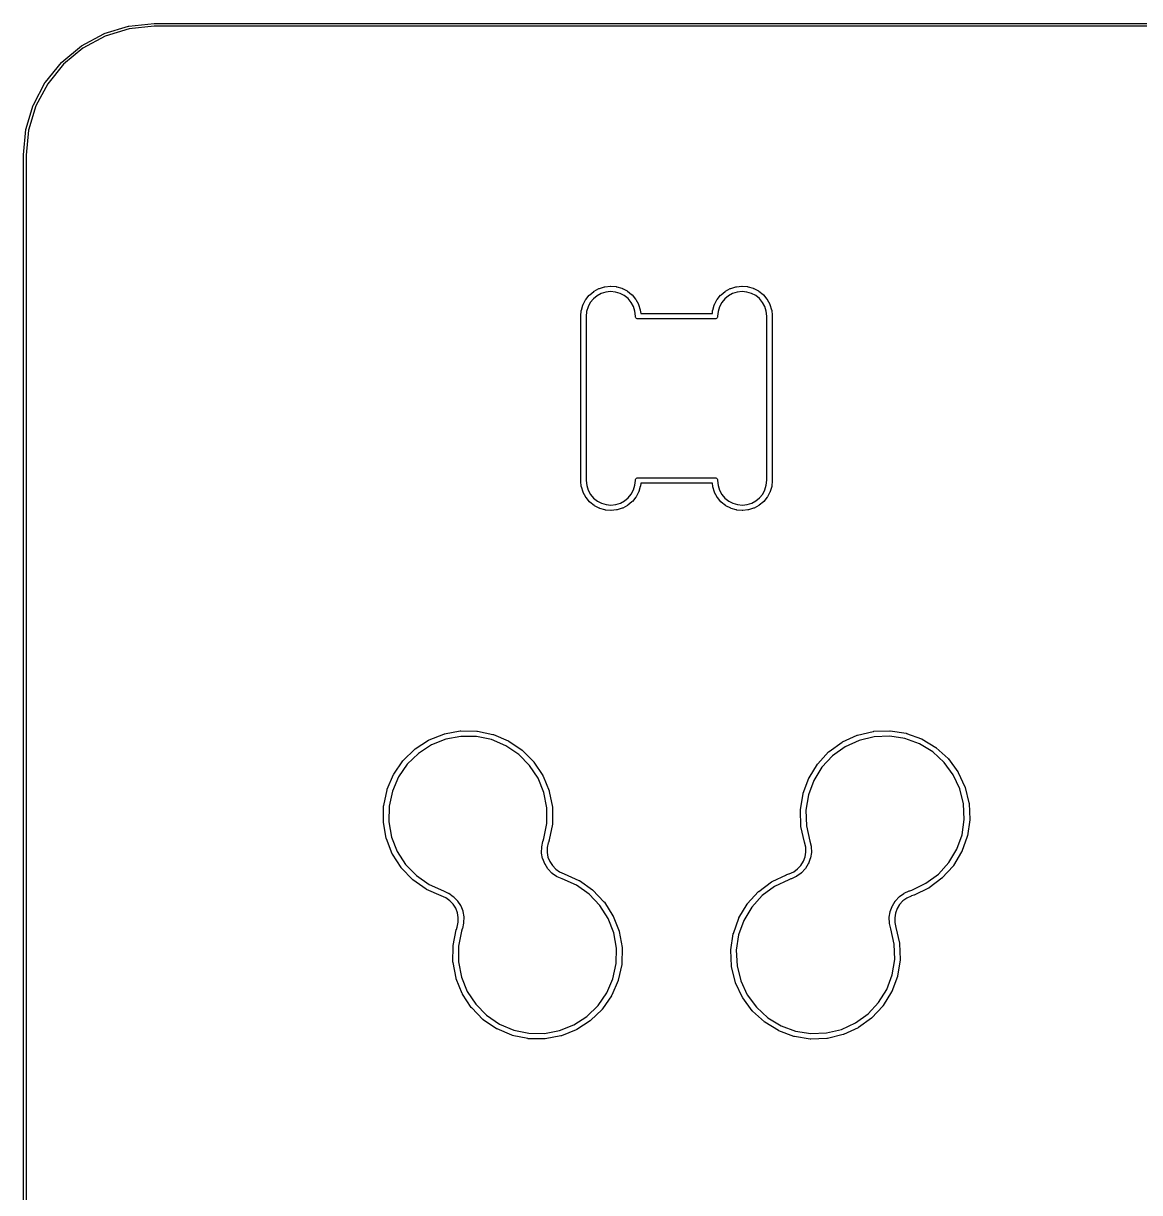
# Model space of a CAD drawing. Extents: x 95 to 260, y -129 to -48.
# Drawn here: x 95.22 to 115.62, y -68.96 to -47.6 of the extents above; entities that cross this region are included whole.
import ezdxf

# ---------------------------------------------------------------- set-up
doc = ezdxf.new("R2010")
doc.units = 0
doc.layers.add('BLACK', color=7, linetype='CONTINUOUS')

msp = doc.modelspace()

# ---------------------------------------------------------------- linework, layer by layer
at = {"layer": 'BLACK', "linetype": 'CONTINUOUS'}
for p, q in [((97.1498, -47.6488), (97.612, -47.6002)), ((97.612, -47.6002), (97.6124, -47.6002)), ((97.6124, -47.6002), (97.6135, -47.6002)), ((97.6135, -47.6002), (97.6145, -47.6001)), ((97.6145, -47.6001), (97.63, -47.6)), ((97.63, -47.6), (97.63, -47.6)), ((97.63, -47.6), (250.032, -47.6)), ((96.2878, -48.0101), (96.6966, -47.7891)), ((96.7182, -47.8342), (96.3137, -48.0529)), ((96.6966, -47.7891), (96.6969, -47.7889)), ((96.6969, -47.7889), (96.699, -47.7881)), ((96.699, -47.7881), (96.7011, -47.7872)), ((96.7011, -47.7872), (97.145, -47.6498)), ((97.1575, -47.6982), (96.7182, -47.8342)), ((97.145, -47.6498), (97.1454, -47.6497)), ((97.1454, -47.6497), (97.1476, -47.6492)), ((97.1476, -47.6492), (97.1498, -47.6488)), ((97.616, -47.6501), (97.1575, -47.6982)), ((97.6313, -47.65), (97.616, -47.6501)), ((250.03, -47.65), (97.6313, -47.65)), ((95.9256, -48.3091), (96.2837, -48.0128)), ((96.3137, -48.0529), (95.9594, -48.346)), ((96.2837, -48.0128), (96.284, -48.0126)), ((96.2837, -48.0128), (96.2837, -48.0128)), ((96.2837, -48.0128), (96.2837, -48.0128)), ((96.284, -48.0126), (96.2859, -48.0114)), ((96.2859, -48.0114), (96.2878, -48.0101)), ((95.6285, -48.6727), (95.9222, -48.3125)), ((95.9594, -48.346), (95.6688, -48.7024)), ((95.9222, -48.3125), (95.9224, -48.3123)), ((95.9222, -48.3125), (95.9222, -48.3125)), ((95.9222, -48.3125), (95.9222, -48.3125)), ((95.9224, -48.3123), (95.924, -48.3107)), ((95.924, -48.3107), (95.9256, -48.3091)), ((95.4076, -49.0871), (95.6258, -48.6767)), ((95.6688, -48.7024), (95.4529, -49.1084)), ((95.6258, -48.6767), (95.6259, -48.6764)), ((95.6258, -48.6767), (95.6258, -48.6767)), ((95.6258, -48.6767), (95.6258, -48.6767)), ((95.6259, -48.6764), (95.6272, -48.6746)), ((95.6272, -48.6746), (95.6285, -48.6727)), ((95.2714, -49.5365), (95.4057, -49.0916)), ((95.4529, -49.1084), (95.32, -49.5486)), ((95.4057, -49.0916), (95.4058, -49.0913)), ((95.4058, -49.0913), (95.4067, -49.0892)), ((95.4067, -49.0892), (95.4076, -49.0871)), ((95.2251, -50.0038), (95.2705, -49.5413)), ((95.2705, -49.5409), (95.271, -49.5387)), ((95.2705, -49.5413), (95.2705, -49.5409)), ((95.271, -49.5387), (95.2714, -49.5365)), ((95.32, -49.5486), (95.275, -50.0075)), ((95.225, -50.005), (95.2251, -50.0038)), ((95.225, -126.206), (95.225, -50.005)), ((95.2251, -50.0038), (95.2251, -50.0038)), ((95.275, -50.0075), (95.275, -126.206)), ((105.57, -52.5604), (105.645, -52.4982)), ((105.645, -52.4978), (105.649, -52.4953)), ((105.645, -52.4982), (105.645, -52.4978)), ((105.645, -52.4982), (105.645, -52.4982)), ((105.645, -52.4982), (105.645, -52.4982)), ((105.649, -52.4953), (105.653, -52.4927)), ((105.653, -52.4927), (105.739, -52.4463)), ((105.782, -52.5366), (105.705, -52.5784)), ((105.739, -52.446), (105.743, -52.4443)), ((105.739, -52.4463), (105.739, -52.446)), ((105.739, -52.4463), (105.739, -52.4463)), ((105.739, -52.4463), (105.739, -52.4463)), ((105.743, -52.4443), (105.748, -52.4426)), ((105.748, -52.4426), (105.841, -52.4137)), ((105.866, -52.5107), (105.782, -52.5366)), ((105.841, -52.4137), (105.842, -52.4135)), ((105.841, -52.4137), (105.841, -52.4137)), ((105.842, -52.4135), (105.846, -52.4126)), ((105.846, -52.4126), (105.85, -52.4117)), ((105.85, -52.4117), (105.948, -52.4015)), ((105.953, -52.5015), (105.866, -52.5107)), ((105.948, -52.4015), (105.948, -52.4015)), ((105.948, -52.4015), (105.948, -52.4015)), ((105.948, -52.4015), (105.953, -52.4015)), ((105.953, -52.4015), (105.957, -52.4015)), ((106.041, -52.5095), (105.953, -52.5015)), ((105.957, -52.4015), (106.054, -52.4103)), ((106.125, -52.5342), (106.041, -52.5095)), ((106.054, -52.4103), (106.054, -52.4103)), ((106.054, -52.4103), (106.054, -52.4103)), ((106.054, -52.4103), (106.055, -52.4104)), ((106.055, -52.4104), (106.06, -52.4113)), ((106.06, -52.4113), (106.064, -52.4121)), ((106.064, -52.4121), (106.158, -52.4397)), ((106.203, -52.5749), (106.125, -52.5342)), ((106.158, -52.4397), (106.158, -52.4399)), ((106.158, -52.4399), (106.162, -52.4416)), ((106.162, -52.4416), (106.167, -52.4433)), ((106.167, -52.4433), (106.253, -52.4886)), ((106.253, -52.4886), (106.253, -52.4886)), ((106.253, -52.4886), (106.253, -52.4886)), ((106.253, -52.4886), (106.254, -52.4889)), ((106.254, -52.4889), (106.258, -52.4914)), ((106.258, -52.4914), (106.261, -52.4939)), ((106.261, -52.4939), (106.337, -52.555)), ((106.337, -52.555), (106.338, -52.5555)), ((106.338, -52.5555), (106.341, -52.5587)), ((107.97, -52.5604), (108.045, -52.4982)), ((108.045, -52.4978), (108.049, -52.4953)), ((108.045, -52.4982), (108.045, -52.4978)), ((108.045, -52.4982), (108.045, -52.4982)), ((108.045, -52.4982), (108.045, -52.4982)), ((108.049, -52.4953), (108.053, -52.4927)), ((108.053, -52.4927), (108.139, -52.4463)), ((108.182, -52.5366), (108.105, -52.5784)), ((108.139, -52.446), (108.143, -52.4443)), ((108.139, -52.4463), (108.139, -52.446)), ((108.139, -52.4463), (108.139, -52.4463)), ((108.139, -52.4463), (108.139, -52.4463)), ((108.143, -52.4443), (108.148, -52.4426)), ((108.148, -52.4426), (108.241, -52.4137)), ((108.266, -52.5107), (108.182, -52.5366)), ((108.241, -52.4137), (108.242, -52.4135)), ((108.241, -52.4137), (108.241, -52.4137)), ((108.242, -52.4135), (108.246, -52.4126)), ((108.246, -52.4126), (108.25, -52.4117)), ((108.25, -52.4117), (108.348, -52.4015)), ((108.353, -52.5015), (108.266, -52.5107)), ((108.348, -52.4015), (108.348, -52.4015)), ((108.348, -52.4015), (108.348, -52.4015)), ((108.348, -52.4015), (108.353, -52.4015)), ((108.353, -52.4015), (108.357, -52.4015)), ((108.441, -52.5095), (108.353, -52.5015)), ((108.357, -52.4015), (108.454, -52.4103)), ((108.525, -52.5342), (108.441, -52.5095)), ((108.454, -52.4103), (108.454, -52.4103)), ((108.454, -52.4103), (108.454, -52.4103)), ((108.454, -52.4103), (108.455, -52.4104)), ((108.455, -52.4104), (108.46, -52.4113)), ((108.46, -52.4113), (108.464, -52.4121)), ((108.464, -52.4121), (108.558, -52.4397)), ((108.603, -52.5749), (108.525, -52.5342)), ((108.558, -52.4397), (108.558, -52.4399)), ((108.558, -52.4399), (108.562, -52.4416)), ((108.562, -52.4416), (108.567, -52.4433)), ((108.567, -52.4433), (108.653, -52.4886)), ((108.653, -52.4886), (108.653, -52.4886)), ((108.653, -52.4886), (108.653, -52.4886)), ((108.653, -52.4886), (108.654, -52.4889)), ((108.654, -52.4889), (108.658, -52.4914)), ((108.658, -52.4914), (108.661, -52.4939)), ((108.661, -52.4939), (108.737, -52.555)), ((108.737, -52.555), (108.738, -52.5555)), ((108.738, -52.5555), (108.741, -52.5587)), ((105.418, -52.8397), (105.446, -52.7463)), ((105.446, -52.7456), (105.448, -52.7415)), ((105.446, -52.7463), (105.446, -52.7456)), ((105.448, -52.7415), (105.45, -52.7372)), ((105.45, -52.7372), (105.496, -52.6511)), ((105.496, -52.6505), (105.498, -52.6468)), ((105.496, -52.6511), (105.496, -52.6505)), ((105.496, -52.6511), (105.496, -52.6511)), ((105.496, -52.6511), (105.496, -52.6511)), ((105.498, -52.6468), (105.501, -52.643)), ((105.501, -52.643), (105.563, -52.5673)), ((105.582, -52.7024), (105.54, -52.7799)), ((105.563, -52.5668), (105.566, -52.5637)), ((105.563, -52.5673), (105.563, -52.5668)), ((105.566, -52.5637), (105.57, -52.5604)), ((105.637, -52.6343), (105.582, -52.7024)), ((105.705, -52.5784), (105.637, -52.6343)), ((106.271, -52.6299), (106.203, -52.5749)), ((106.327, -52.6971), (106.271, -52.6299)), ((106.37, -52.7741), (106.327, -52.6971)), ((106.341, -52.5587), (106.344, -52.5619)), ((106.344, -52.5619), (106.407, -52.6366)), ((106.407, -52.6366), (106.408, -52.6372)), ((106.408, -52.6372), (106.41, -52.6409)), ((106.41, -52.6409), (106.413, -52.6447)), ((106.413, -52.6447), (106.46, -52.7302)), ((106.46, -52.7302), (106.46, -52.7302)), ((106.46, -52.7302), (106.46, -52.7302)), ((106.46, -52.7302), (106.46, -52.7308)), ((106.46, -52.7308), (106.462, -52.735)), ((106.462, -52.735), (106.463, -52.7392)), ((106.463, -52.7392), (106.493, -52.8322)), ((107.818, -52.8397), (107.846, -52.7463)), ((107.846, -52.7456), (107.848, -52.7415)), ((107.846, -52.7463), (107.846, -52.7456)), ((107.848, -52.7415), (107.85, -52.7372)), ((107.85, -52.7372), (107.896, -52.6511)), ((107.896, -52.6505), (107.898, -52.6468)), ((107.896, -52.6511), (107.896, -52.6505)), ((107.896, -52.6511), (107.896, -52.6511)), ((107.896, -52.6511), (107.896, -52.6511)), ((107.898, -52.6468), (107.901, -52.643)), ((107.901, -52.643), (107.963, -52.5673)), ((107.982, -52.7024), (107.94, -52.7799)), ((107.963, -52.5668), (107.966, -52.5637)), ((107.963, -52.5673), (107.963, -52.5668)), ((107.966, -52.5637), (107.97, -52.5604)), ((108.037, -52.6343), (107.982, -52.7024)), ((108.105, -52.5784), (108.037, -52.6343)), ((108.671, -52.6299), (108.603, -52.5749)), ((108.727, -52.6971), (108.671, -52.6299)), ((108.77, -52.7741), (108.727, -52.6971)), ((108.741, -52.5587), (108.744, -52.5619)), ((108.744, -52.5619), (108.807, -52.6366)), ((108.807, -52.6366), (108.808, -52.6372)), ((108.808, -52.6372), (108.81, -52.6409)), ((108.81, -52.6409), (108.813, -52.6447)), ((108.813, -52.6447), (108.86, -52.7302)), ((108.86, -52.7302), (108.86, -52.7302)), ((108.86, -52.7302), (108.86, -52.7302)), ((108.86, -52.7302), (108.86, -52.7308)), ((108.86, -52.7308), (108.862, -52.735)), ((108.862, -52.735), (108.863, -52.7392)), ((108.863, -52.7392), (108.893, -52.8322)), ((105.406, -52.9464), (105.416, -52.8493)), ((105.406, -52.9488), (105.406, -52.9464)), ((105.406, -52.9464), (105.406, -52.9464)), ((105.406, -55.9537), (105.406, -52.9488)), ((105.416, -52.8486), (105.417, -52.8442)), ((105.416, -52.8492), (105.416, -52.8486)), ((105.416, -52.8493), (105.416, -52.8492)), ((105.416, -52.8493), (105.416, -52.8493)), ((105.417, -52.8442), (105.418, -52.8397)), ((105.515, -52.8639), (105.506, -52.9537)), ((105.506, -52.9537), (105.506, -55.951)), ((105.54, -52.7799), (105.515, -52.8639)), ((106.396, -52.8577), (106.37, -52.7741)), ((106.406, -52.9472), (106.396, -52.8577)), ((106.406, -52.949), (106.406, -52.9472)), ((106.406, -52.9512), (106.406, -52.949)), ((106.407, -52.9611), (106.406, -52.9512)), ((106.41, -52.9705), (106.407, -52.9611)), ((106.414, -52.9792), (106.41, -52.9705)), ((106.421, -52.9868), (106.414, -52.9792)), ((106.493, -52.8322), (106.493, -52.8328)), ((106.493, -52.8328), (106.494, -52.8373)), ((106.494, -52.8373), (106.495, -52.8417)), ((106.495, -52.8417), (106.502, -52.9012)), ((106.502, -52.9012), (107.811, -52.9012)), ((107.811, -52.9012), (107.816, -52.8493)), ((107.816, -52.8486), (107.817, -52.8442)), ((107.816, -52.8492), (107.816, -52.8486)), ((107.816, -52.8493), (107.816, -52.8492)), ((107.816, -52.8493), (107.816, -52.8493)), ((107.817, -52.8442), (107.818, -52.8397)), ((107.898, -52.9792), (107.892, -52.9868)), ((107.903, -52.9705), (107.898, -52.9792)), ((107.906, -52.9611), (107.903, -52.9705)), ((107.915, -52.8639), (107.906, -52.9512)), ((107.906, -52.9512), (107.906, -52.9512)), ((107.906, -52.9512), (107.906, -52.9611)), ((107.94, -52.7799), (107.915, -52.8639)), ((108.796, -52.8577), (108.77, -52.7741)), ((108.806, -52.9472), (108.796, -52.8577)), ((108.806, -52.9515), (108.806, -52.9472)), ((108.806, -55.9488), (108.806, -52.9515)), ((108.893, -52.8322), (108.893, -52.8328)), ((108.893, -52.8328), (108.894, -52.8373)), ((108.894, -52.8373), (108.895, -52.8417)), ((108.895, -52.8417), (108.906, -52.9387)), ((108.906, -52.9387), (108.906, -52.9394)), ((108.906, -52.9394), (108.906, -52.9417)), ((108.906, -52.9417), (108.906, -52.9439)), ((108.906, -52.9439), (108.906, -52.9486)), ((108.906, -52.9486), (108.906, -52.9488)), ((108.906, -52.9488), (108.906, -55.9537)), ((106.428, -52.993), (106.421, -52.9868)), ((106.437, -52.9977), (106.428, -52.993)), ((106.446, -53.0005), (106.437, -52.9977)), ((106.454, -53.0012), (106.446, -53.0005)), ((107.859, -53.0012), (106.454, -53.0012)), ((107.866, -53.0005), (107.859, -53.0012)), ((107.875, -52.9977), (107.866, -53.0005)), ((107.884, -52.993), (107.875, -52.9977)), ((107.892, -52.9868), (107.884, -52.993)), ((105.406, -55.9539), (105.406, -55.9537)), ((105.406, -55.9586), (105.406, -55.9539)), ((105.407, -55.9608), (105.406, -55.9586)), ((105.407, -55.9631), (105.407, -55.9608)), ((105.407, -55.9638), (105.407, -55.9631)), ((105.417, -56.0608), (105.407, -55.9638)), ((105.506, -55.951), (105.506, -55.9553)), ((105.506, -55.9553), (105.516, -56.0448)), ((106.397, -56.0386), (106.406, -55.9513)), ((106.406, -55.9512), (106.407, -55.9414)), ((106.406, -55.9513), (106.406, -55.9512)), ((106.407, -55.9414), (106.41, -55.932)), ((106.41, -55.932), (106.414, -55.9233)), ((106.414, -55.9233), (106.421, -55.9157)), ((106.421, -55.9157), (106.428, -55.9095)), ((106.428, -55.9095), (106.437, -55.9048)), ((106.437, -55.9048), (106.446, -55.902)), ((106.446, -55.902), (106.454, -55.9012)), ((106.454, -55.9012), (107.859, -55.9012)), ((107.859, -55.9012), (107.866, -55.902)), ((107.866, -55.902), (107.875, -55.9048)), ((107.875, -55.9048), (107.884, -55.9095)), ((107.884, -55.9095), (107.892, -55.9157)), ((107.892, -55.9157), (107.898, -55.9233)), ((107.898, -55.9233), (107.903, -55.932)), ((107.903, -55.932), (107.906, -55.9414)), ((107.906, -55.9414), (107.906, -55.9512)), ((107.906, -55.9512), (107.906, -55.9535)), ((107.906, -55.9535), (107.906, -55.9553)), ((107.906, -55.9553), (107.916, -56.0448)), ((108.797, -56.0386), (108.806, -55.9488)), ((108.906, -55.9561), (108.896, -56.0532)), ((108.906, -55.9537), (108.906, -55.9561)), ((108.906, -55.9561), (108.906, -55.9561)), ((105.418, -56.0652), (105.417, -56.0608)), ((105.419, -56.0697), (105.418, -56.0652)), ((105.42, -56.0703), (105.419, -56.0697)), ((105.449, -56.1633), (105.42, -56.0703)), ((105.451, -56.1675), (105.449, -56.1633)), ((105.453, -56.1717), (105.451, -56.1675)), ((105.453, -56.1723), (105.453, -56.1717)), ((105.5, -56.2578), (105.453, -56.1723)), ((105.516, -56.0448), (105.543, -56.1284)), ((105.543, -56.1284), (105.585, -56.2053)), ((106.331, -56.2001), (106.372, -56.1226)), ((106.372, -56.1226), (106.397, -56.0386)), ((106.463, -56.1653), (106.417, -56.2514)), ((106.464, -56.1611), (106.463, -56.1653)), ((106.466, -56.1569), (106.464, -56.1611)), ((106.495, -56.0628), (106.466, -56.1562)), ((106.466, -56.1562), (106.466, -56.1569)), ((106.496, -56.0539), (106.495, -56.0583)), ((106.495, -56.0583), (106.495, -56.0628)), ((106.502, -56.0012), (106.496, -56.0532)), ((106.496, -56.0532), (106.496, -56.0532)), ((106.496, -56.0532), (106.496, -56.0533)), ((106.496, -56.0533), (106.496, -56.0539)), ((107.811, -56.0012), (106.502, -56.0012)), ((107.817, -56.0608), (107.811, -56.0012)), ((107.818, -56.0652), (107.817, -56.0608)), ((107.819, -56.0697), (107.818, -56.0652)), ((107.82, -56.0703), (107.819, -56.0697)), ((107.849, -56.1633), (107.82, -56.0703)), ((107.851, -56.1675), (107.849, -56.1633)), ((107.853, -56.1717), (107.851, -56.1675)), ((107.853, -56.1723), (107.853, -56.1717)), ((107.9, -56.2578), (107.853, -56.1723)), ((107.916, -56.0448), (107.943, -56.1284)), ((107.943, -56.1284), (107.985, -56.2053)), ((108.731, -56.2001), (108.772, -56.1226)), ((108.772, -56.1226), (108.797, -56.0386)), ((108.863, -56.1653), (108.817, -56.2514)), ((108.864, -56.1611), (108.863, -56.1653)), ((108.866, -56.1569), (108.864, -56.1611)), ((108.895, -56.0628), (108.866, -56.1562)), ((108.866, -56.1562), (108.866, -56.1569)), ((108.896, -56.0539), (108.895, -56.0583)), ((108.895, -56.0583), (108.895, -56.0628)), ((108.896, -56.0532), (108.896, -56.0532)), ((108.896, -56.0532), (108.896, -56.0533)), ((108.896, -56.0533), (108.896, -56.0539)), ((105.502, -56.2616), (105.5, -56.2578)), ((105.505, -56.2653), (105.502, -56.2616)), ((105.505, -56.2659), (105.505, -56.2653)), ((105.568, -56.3406), (105.505, -56.2659)), ((105.571, -56.3438), (105.568, -56.3406)), ((105.575, -56.347), (105.571, -56.3438)), ((105.575, -56.3475), (105.575, -56.347)), ((105.651, -56.4086), (105.575, -56.3475)), ((105.585, -56.2053), (105.642, -56.2726)), ((105.642, -56.2726), (105.71, -56.3276)), ((105.71, -56.3276), (105.788, -56.3683)), ((105.788, -56.3683), (105.872, -56.393)), ((105.872, -56.393), (105.959, -56.401)), ((105.959, -56.401), (106.047, -56.3918)), ((106.047, -56.3918), (106.131, -56.3659)), ((106.131, -56.3659), (106.208, -56.3241)), ((106.208, -56.3241), (106.275, -56.2682)), ((106.343, -56.3421), (106.268, -56.4043)), ((106.275, -56.2682), (106.331, -56.2001)), ((106.346, -56.3388), (106.343, -56.3421)), ((106.349, -56.3357), (106.346, -56.3388)), ((106.35, -56.3352), (106.349, -56.3357)), ((106.411, -56.2595), (106.35, -56.3352)), ((106.35, -56.3352), (106.35, -56.3352)), ((106.35, -56.3352), (106.35, -56.3352)), ((106.414, -56.2557), (106.411, -56.2595)), ((106.417, -56.252), (106.414, -56.2557)), ((106.417, -56.2514), (106.417, -56.252)), ((107.902, -56.2616), (107.9, -56.2578)), ((107.905, -56.2653), (107.902, -56.2616)), ((107.905, -56.2659), (107.905, -56.2653)), ((107.968, -56.3406), (107.905, -56.2659)), ((107.971, -56.3438), (107.968, -56.3406)), ((107.975, -56.347), (107.971, -56.3438)), ((107.975, -56.3475), (107.975, -56.347)), ((108.051, -56.4086), (107.975, -56.3475)), ((107.985, -56.2053), (108.042, -56.2726)), ((108.042, -56.2726), (108.11, -56.3276)), ((108.11, -56.3276), (108.188, -56.3683)), ((108.188, -56.3683), (108.272, -56.393)), ((108.272, -56.393), (108.359, -56.401)), ((108.359, -56.401), (108.447, -56.3918)), ((108.447, -56.3918), (108.531, -56.3659)), ((108.531, -56.3659), (108.608, -56.3241)), ((108.608, -56.3241), (108.675, -56.2682)), ((108.743, -56.3421), (108.668, -56.4043)), ((108.675, -56.2682), (108.731, -56.2001)), ((108.746, -56.3388), (108.743, -56.3421)), ((108.749, -56.3357), (108.746, -56.3388)), ((108.75, -56.3352), (108.749, -56.3357)), ((108.811, -56.2595), (108.75, -56.3352)), ((108.75, -56.3352), (108.75, -56.3352)), ((108.75, -56.3352), (108.75, -56.3352)), ((108.814, -56.2557), (108.811, -56.2595)), ((108.817, -56.252), (108.814, -56.2557)), ((108.817, -56.2514), (108.817, -56.252)), ((105.655, -56.4111), (105.651, -56.4086)), ((105.659, -56.4136), (105.655, -56.4111)), ((105.659, -56.4139), (105.659, -56.4136)), ((105.746, -56.4592), (105.659, -56.4139)), ((105.659, -56.4139), (105.659, -56.4139)), ((105.659, -56.4139), (105.659, -56.4139)), ((105.75, -56.4608), (105.746, -56.4592)), ((105.754, -56.4626), (105.75, -56.4608)), ((105.755, -56.4628), (105.754, -56.4626)), ((105.848, -56.4904), (105.755, -56.4628)), ((105.853, -56.4912), (105.848, -56.4904)), ((105.857, -56.4921), (105.853, -56.4912)), ((105.858, -56.4922), (105.857, -56.4921)), ((105.955, -56.501), (105.858, -56.4922)), ((105.858, -56.4922), (105.858, -56.4922)), ((105.96, -56.501), (105.955, -56.501)), ((105.964, -56.501), (105.96, -56.501)), ((105.965, -56.501), (105.964, -56.501)), ((106.062, -56.4908), (105.965, -56.501)), ((105.965, -56.501), (105.965, -56.501)), ((106.066, -56.4899), (106.062, -56.4908)), ((106.071, -56.489), (106.066, -56.4899)), ((106.072, -56.4888), (106.071, -56.489)), ((106.165, -56.4599), (106.072, -56.4888)), ((106.072, -56.4888), (106.072, -56.4888)), ((106.169, -56.4582), (106.165, -56.4599)), ((106.173, -56.4565), (106.169, -56.4582)), ((106.174, -56.4562), (106.173, -56.4565)), ((106.26, -56.4098), (106.174, -56.4562)), ((106.174, -56.4562), (106.174, -56.4562)), ((106.174, -56.4562), (106.174, -56.4562)), ((106.263, -56.4072), (106.26, -56.4098)), ((106.267, -56.4047), (106.263, -56.4072)), ((106.268, -56.4043), (106.267, -56.4047)), ((108.055, -56.4111), (108.051, -56.4086)), ((108.059, -56.4136), (108.055, -56.4111)), ((108.059, -56.4139), (108.059, -56.4136)), ((108.146, -56.4592), (108.059, -56.4139)), ((108.059, -56.4139), (108.059, -56.4139)), ((108.059, -56.4139), (108.059, -56.4139)), ((108.15, -56.4608), (108.146, -56.4592)), ((108.154, -56.4626), (108.15, -56.4608)), ((108.155, -56.4628), (108.154, -56.4626)), ((108.248, -56.4904), (108.155, -56.4628)), ((108.253, -56.4912), (108.248, -56.4904)), ((108.257, -56.4921), (108.253, -56.4912)), ((108.258, -56.4922), (108.257, -56.4921)), ((108.355, -56.501), (108.258, -56.4922)), ((108.258, -56.4922), (108.258, -56.4922)), ((108.36, -56.501), (108.355, -56.501)), ((108.364, -56.501), (108.36, -56.501)), ((108.365, -56.501), (108.364, -56.501)), ((108.462, -56.4908), (108.365, -56.501)), ((108.365, -56.501), (108.365, -56.501)), ((108.466, -56.4899), (108.462, -56.4908)), ((108.471, -56.489), (108.466, -56.4899)), ((108.472, -56.4888), (108.471, -56.489)), ((108.565, -56.4599), (108.472, -56.4888)), ((108.472, -56.4888), (108.472, -56.4888)), ((108.569, -56.4582), (108.565, -56.4599)), ((108.573, -56.4565), (108.569, -56.4582)), ((108.574, -56.4562), (108.573, -56.4565)), ((108.66, -56.4098), (108.574, -56.4562)), ((108.574, -56.4562), (108.574, -56.4562)), ((108.574, -56.4562), (108.574, -56.4562)), ((108.663, -56.4072), (108.66, -56.4098)), ((108.667, -56.4047), (108.663, -56.4072)), ((108.668, -56.4043), (108.667, -56.4047)), ((102.637, -60.6936), (102.908, -60.5848)), ((102.908, -60.5848), (102.909, -60.5845)), ((102.908, -60.5848), (102.908, -60.5848)), ((102.908, -60.5848), (102.908, -60.5848)), ((102.909, -60.5845), (102.913, -60.5833)), ((102.913, -60.5833), (102.918, -60.582)), ((102.918, -60.582), (103.205, -60.528)), ((103.219, -60.6272), (102.941, -60.6794)), ((103.205, -60.528), (103.206, -60.5279)), ((103.206, -60.5279), (103.211, -60.5276)), ((103.211, -60.5276), (103.215, -60.5272)), ((103.215, -60.5272), (103.508, -60.53)), ((103.502, -60.63), (103.219, -60.6272)), ((103.779, -60.6877), (103.502, -60.63)), ((103.508, -60.53), (103.509, -60.5301)), ((103.509, -60.5301), (103.513, -60.5306)), ((103.513, -60.5306), (103.518, -60.5311)), ((103.518, -60.5311), (103.804, -60.5908)), ((103.804, -60.5908), (103.805, -60.5909)), ((103.805, -60.5909), (103.809, -60.5923)), ((103.809, -60.5923), (103.813, -60.5937)), ((103.813, -60.5937), (104.083, -60.7079)), ((110.189, -60.7304), (110.455, -60.6082)), ((110.455, -60.6082), (110.456, -60.6079)), ((110.455, -60.6082), (110.455, -60.6082)), ((110.455, -60.6082), (110.455, -60.6082)), ((110.456, -60.6079), (110.46, -60.6065)), ((110.46, -60.6065), (110.465, -60.605)), ((110.465, -60.605), (110.749, -60.5369)), ((110.768, -60.6352), (110.493, -60.7011)), ((110.749, -60.5369), (110.75, -60.5367)), ((110.75, -60.5367), (110.754, -60.5361)), ((110.754, -60.5361), (110.759, -60.5355)), ((110.759, -60.5355), (111.052, -60.5239)), ((111.051, -60.6241), (110.768, -60.6352)), ((111.33, -60.668), (111.051, -60.6241)), ((111.052, -60.5239), (111.057, -60.5243)), ((111.052, -60.5239), (111.052, -60.5239)), ((111.052, -60.5239), (111.052, -60.5239)), ((111.057, -60.5243), (111.061, -60.5245)), ((111.061, -60.5245), (111.35, -60.57)), ((111.596, -60.7654), (111.33, -60.668)), ((111.35, -60.57), (111.35, -60.57)), ((111.35, -60.57), (111.35, -60.57)), ((111.35, -60.57), (111.351, -60.5701)), ((111.351, -60.5701), (111.356, -60.5713)), ((111.356, -60.5713), (111.36, -60.5724)), ((111.36, -60.5724), (111.635, -60.6732)), ((111.635, -60.6732), (111.635, -60.6734)), ((111.635, -60.6734), (111.639, -60.6755)), ((102.165, -61.068), (102.375, -60.8638)), ((102.375, -60.8633), (102.379, -60.8606)), ((102.375, -60.8638), (102.375, -60.8633)), ((102.379, -60.8606), (102.383, -60.8577)), ((102.383, -60.8577), (102.628, -60.6981)), ((102.678, -60.7846), (102.441, -60.9389)), ((102.628, -60.6981), (102.629, -60.6978)), ((102.628, -60.6981), (102.628, -60.6981)), ((102.628, -60.6981), (102.628, -60.6981)), ((102.629, -60.6978), (102.633, -60.6957)), ((102.633, -60.6957), (102.637, -60.6936)), ((102.941, -60.6794), (102.678, -60.7846)), ((104.039, -60.7981), (103.779, -60.6877)), ((104.273, -60.9569), (104.039, -60.7981)), ((104.083, -60.7079), (104.084, -60.7082)), ((104.084, -60.7082), (104.088, -60.7104)), ((104.088, -60.7104), (104.091, -60.7126)), ((104.091, -60.7126), (104.334, -60.8769)), ((104.334, -60.8769), (104.334, -60.8769)), ((104.334, -60.8769), (104.334, -60.877)), ((104.334, -60.877), (104.334, -60.8773)), ((104.334, -60.8773), (104.338, -60.8802)), ((104.338, -60.8802), (104.341, -60.8832)), ((104.341, -60.8832), (104.547, -61.0915)), ((109.944, -60.9068), (110.181, -60.7353)), ((110.236, -60.8192), (110.006, -60.9849)), ((110.181, -60.7353), (110.182, -60.7349)), ((110.182, -60.7349), (110.186, -60.7326)), ((110.186, -60.7326), (110.189, -60.7304)), ((110.493, -60.7011), (110.236, -60.8192)), ((111.837, -60.9125), (111.596, -60.7654)), ((111.639, -60.6755), (111.644, -60.6774)), ((111.644, -60.6774), (111.894, -60.8297)), ((111.894, -60.8297), (111.894, -60.83)), ((111.894, -60.83), (111.898, -60.8328)), ((111.898, -60.8328), (111.901, -60.8355)), ((111.901, -60.8355), (112.117, -61.0334)), ((101.993, -61.3165), (102.159, -61.0755)), ((102.159, -61.0749), (102.162, -61.0715)), ((102.159, -61.0755), (102.159, -61.0749)), ((102.159, -61.0755), (102.159, -61.0755)), ((102.159, -61.0755), (102.159, -61.0755)), ((102.162, -61.0715), (102.165, -61.068)), ((102.441, -60.9389), (102.238, -61.1363)), ((104.472, -61.1583), (104.273, -60.9569)), ((104.547, -61.0915), (104.547, -61.092)), ((104.547, -61.092), (104.55, -61.0956)), ((104.55, -61.0956), (104.553, -61.0991)), ((104.553, -61.0991), (104.714, -61.3434)), ((109.737, -61.1275), (109.936, -60.9132)), ((110.006, -60.9849), (109.814, -61.1921)), ((109.936, -60.9132), (109.937, -60.9127)), ((109.937, -60.9127), (109.94, -60.9098)), ((109.94, -60.9098), (109.944, -60.9068)), ((112.046, -61.1038), (111.837, -60.9125)), ((112.117, -61.0334), (112.118, -61.0339)), ((112.118, -61.0339), (112.121, -61.0373)), ((112.121, -61.0373), (112.124, -61.0407)), ((112.124, -61.0407), (112.297, -61.2767)), ((102.238, -61.1363), (102.078, -61.3692)), ((104.628, -61.3944), (104.472, -61.1583)), ((109.577, -61.3843), (109.731, -61.1353)), ((109.814, -61.1921), (109.665, -61.4327)), ((109.731, -61.1353), (109.732, -61.1347)), ((109.731, -61.1353), (109.731, -61.1353)), ((109.731, -61.1353), (109.731, -61.1353)), ((109.732, -61.1347), (109.734, -61.1312)), ((109.734, -61.1312), (109.737, -61.1275)), ((112.213, -61.3319), (112.046, -61.1038)), ((112.297, -61.2767), (112.297, -61.2773)), ((112.297, -61.2773), (112.299, -61.2812)), ((112.299, -61.2812), (112.302, -61.2851)), ((112.302, -61.2851), (112.426, -61.5503)), ((101.872, -61.5938), (101.988, -61.3251)), ((102.078, -61.3692), (101.966, -61.629)), ((101.988, -61.3244), (101.991, -61.3205)), ((101.988, -61.3251), (101.988, -61.3244)), ((101.991, -61.3205), (101.993, -61.3165)), ((104.735, -61.6562), (104.628, -61.3944)), ((104.714, -61.3434), (104.715, -61.3439)), ((104.715, -61.3439), (104.717, -61.348)), ((104.717, -61.348), (104.719, -61.352)), ((104.719, -61.352), (104.83, -61.6229)), ((109.47, -61.6671), (109.573, -61.393)), ((109.665, -61.4327), (109.566, -61.6976)), ((109.573, -61.3924), (109.575, -61.3883)), ((109.573, -61.393), (109.573, -61.3924)), ((109.575, -61.3883), (109.577, -61.3843)), ((112.333, -61.5882), (112.213, -61.3319)), ((101.807, -61.8892), (101.869, -61.6031)), ((101.869, -61.6024), (101.871, -61.5982)), ((101.869, -61.6031), (101.869, -61.6024)), ((101.869, -61.6031), (101.869, -61.6031)), ((101.869, -61.6031), (101.869, -61.6031)), ((101.871, -61.5982), (101.872, -61.5938)), ((101.966, -61.629), (101.906, -61.9055)), ((104.789, -61.9339), (104.735, -61.6562)), ((104.83, -61.6229), (104.83, -61.6236)), ((104.83, -61.6236), (104.831, -61.6279)), ((104.831, -61.6279), (104.832, -61.6323)), ((104.832, -61.6323), (104.888, -61.9196)), ((109.42, -61.9654), (109.468, -61.6766)), ((109.468, -61.6759), (109.469, -61.6715)), ((109.468, -61.6766), (109.468, -61.6759)), ((109.469, -61.6715), (109.47, -61.6671)), ((109.566, -61.6976), (109.52, -61.9768)), ((112.401, -61.8629), (112.333, -61.5882)), ((112.426, -61.5503), (112.426, -61.5509)), ((112.426, -61.5509), (112.427, -61.5552)), ((112.427, -61.5552), (112.429, -61.5595)), ((112.429, -61.5595), (112.499, -61.8437)), ((101.801, -62.1916), (101.806, -61.8989)), ((101.806, -61.8982), (101.807, -61.8938)), ((101.806, -61.8989), (101.806, -61.8982)), ((101.807, -61.8938), (101.807, -61.8892)), ((101.906, -61.9055), (101.901, -62.1884)), ((104.789, -62.2169), (104.789, -61.9339)), ((104.888, -61.9196), (104.888, -61.9196)), ((104.888, -61.9196), (104.888, -61.9196)), ((104.888, -61.9196), (104.889, -61.9203)), ((104.889, -61.9203), (104.889, -61.9247)), ((104.889, -61.9247), (104.889, -61.9293)), ((104.889, -61.9293), (104.889, -62.222)), ((112.414, -62.1455), (112.401, -61.8629)), ((112.499, -61.8437), (112.499, -61.8443)), ((112.499, -61.8443), (112.5, -61.8488)), ((112.5, -61.8488), (112.5, -61.8533)), ((112.5, -61.8533), (112.514, -62.1457)), ((109.42, -61.97), (109.42, -61.9654)), ((109.42, -61.9745), (109.42, -61.97)), ((109.42, -61.9752), (109.42, -61.9745)), ((109.429, -62.2677), (109.42, -61.9752)), ((109.52, -61.9768), (109.529, -62.2596)), ((112.372, -62.4253), (112.414, -62.1455)), ((112.514, -62.1555), (112.47, -62.445)), ((112.514, -62.1457), (112.514, -62.1464)), ((112.514, -62.1464), (112.514, -62.1509)), ((112.514, -62.1509), (112.514, -62.1555)), ((101.802, -62.1962), (101.801, -62.1916)), ((101.802, -62.2007), (101.802, -62.1962)), ((101.802, -62.2013), (101.802, -62.2007)), ((101.802, -62.2014), (101.802, -62.2013)), ((101.854, -62.4894), (101.802, -62.2014)), ((101.802, -62.2014), (101.802, -62.2014)), ((101.901, -62.1884), (101.952, -62.4668)), ((104.732, -62.4963), (104.789, -62.2169)), ((104.888, -62.2317), (104.83, -62.5187)), ((104.889, -62.2227), (104.888, -62.2272)), ((104.888, -62.2272), (104.888, -62.2317)), ((104.889, -62.222), (104.889, -62.2227)), ((109.43, -62.2723), (109.429, -62.2677)), ((109.43, -62.2767), (109.43, -62.2723)), ((109.43, -62.2774), (109.43, -62.2767)), ((109.497, -62.5626), (109.43, -62.2774)), ((109.529, -62.2596), (109.594, -62.5399)), ((101.855, -62.4938), (101.854, -62.4894)), ((101.856, -62.4982), (101.855, -62.4938)), ((101.857, -62.4988), (101.856, -62.4982)), ((101.964, -62.7713), (101.857, -62.4988)), ((101.952, -62.4668), (102.055, -62.7302)), ((104.695, -62.6436), (104.716, -62.5482)), ((104.716, -62.5475), (104.717, -62.5453)), ((104.716, -62.5482), (104.716, -62.5475)), ((104.717, -62.5431), (104.72, -62.5356)), ((104.717, -62.5453), (104.717, -62.5431)), ((104.72, -62.5356), (104.732, -62.4963)), ((104.813, -62.5718), (104.794, -62.6599)), ((104.815, -62.5669), (104.813, -62.5718)), ((104.828, -62.5242), (104.815, -62.5665)), ((104.815, -62.5665), (104.815, -62.5669)), ((104.815, -62.5669), (104.815, -62.5669)), ((104.829, -62.5218), (104.828, -62.5242)), ((104.83, -62.5194), (104.829, -62.5218)), ((104.83, -62.5187), (104.83, -62.5194)), ((109.517, -62.6529), (109.497, -62.5626)), ((109.497, -62.5626), (109.497, -62.5626)), ((109.594, -62.5399), (109.594, -62.54)), ((109.594, -62.54), (109.616, -62.6351)), ((112.276, -62.6916), (112.372, -62.4253)), ((112.468, -62.4544), (112.369, -62.73)), ((112.469, -62.45), (112.468, -62.4544)), ((112.47, -62.4457), (112.469, -62.45)), ((112.47, -62.445), (112.47, -62.4457)), ((101.966, -62.7753), (101.964, -62.7713)), ((101.968, -62.7794), (101.966, -62.7753)), ((101.968, -62.78), (101.968, -62.7794)), ((102.126, -63.0265), (101.968, -62.78)), ((102.055, -62.7302), (102.208, -62.9684)), ((104.693, -62.751), (104.694, -62.6533)), ((104.693, -62.7555), (104.693, -62.751)), ((104.693, -62.76), (104.693, -62.7555)), ((104.693, -62.7607), (104.693, -62.76)), ((104.711, -62.8568), (104.693, -62.7607)), ((104.693, -62.7607), (104.693, -62.7607)), ((104.693, -62.7607), (104.693, -62.7607)), ((104.694, -62.6526), (104.695, -62.6482)), ((104.694, -62.6533), (104.694, -62.6526)), ((104.695, -62.6482), (104.695, -62.6436)), ((104.794, -62.6599), (104.793, -62.7477)), ((104.793, -62.7477), (104.808, -62.8341)), ((109.506, -62.8273), (109.52, -62.7407)), ((109.52, -62.7407), (109.517, -62.6529)), ((109.62, -62.7521), (109.604, -62.8484)), ((109.616, -62.6351), (109.616, -62.6358)), ((109.616, -62.6358), (109.617, -62.6402)), ((109.617, -62.6402), (109.617, -62.6447)), ((109.617, -62.6447), (109.62, -62.7423)), ((109.62, -62.7423), (109.62, -62.743)), ((109.62, -62.743), (109.62, -62.7475)), ((109.62, -62.7475), (109.62, -62.7521)), ((112.131, -62.9343), (112.276, -62.6916)), ((112.365, -62.7388), (112.214, -62.9899)), ((112.367, -62.7347), (112.365, -62.7388)), ((112.369, -62.7306), (112.367, -62.7347)), ((112.369, -62.73), (112.369, -62.7306)), ((102.208, -62.9684), (102.404, -63.1725)), ((104.712, -62.8611), (104.711, -62.8568)), ((104.713, -62.8655), (104.712, -62.8611)), ((104.713, -62.8661), (104.713, -62.8655)), ((104.749, -62.957), (104.713, -62.8661)), ((104.751, -62.9611), (104.749, -62.957)), ((104.753, -62.9651), (104.751, -62.9611)), ((104.754, -62.9657), (104.753, -62.9651)), ((104.806, -63.0479), (104.754, -62.9657)), ((104.754, -62.9657), (104.754, -62.9657)), ((104.754, -62.9657), (104.754, -62.9657)), ((104.808, -62.8341), (104.84, -62.9159)), ((104.84, -62.9159), (104.888, -62.9898)), ((104.888, -62.9898), (104.949, -63.0532)), ((109.369, -63.0486), (109.429, -62.9843)), ((109.429, -62.9843), (109.475, -62.9096)), ((109.475, -62.9096), (109.506, -62.8273)), ((109.563, -62.958), (109.511, -63.0411)), ((109.565, -62.9539), (109.563, -62.958)), ((109.567, -62.9499), (109.565, -62.9539)), ((109.601, -62.8578), (109.567, -62.9493)), ((109.567, -62.9493), (109.567, -62.9499)), ((109.603, -62.8534), (109.601, -62.8578)), ((109.604, -62.8491), (109.603, -62.8534)), ((109.604, -62.8484), (109.604, -62.8484)), ((109.604, -62.8484), (109.604, -62.8484)), ((109.604, -62.8484), (109.604, -62.8491)), ((111.941, -63.1441), (112.131, -62.9343)), ((112.208, -62.9977), (112.012, -63.2148)), ((112.211, -62.9941), (112.208, -62.9977)), ((112.214, -62.9905), (112.211, -62.9941)), ((112.214, -62.9899), (112.214, -62.9905)), ((102.129, -63.0301), (102.126, -63.0265)), ((102.132, -63.0336), (102.129, -63.0301)), ((102.132, -63.0341), (102.132, -63.0336)), ((102.335, -63.2453), (102.132, -63.0341)), ((102.404, -63.1725), (102.635, -63.3346)), ((104.809, -63.0515), (104.806, -63.0479)), ((104.812, -63.0551), (104.809, -63.0515)), ((104.812, -63.0556), (104.812, -63.0551)), ((104.88, -63.126), (104.812, -63.0556)), ((104.883, -63.129), (104.88, -63.126)), ((104.887, -63.1319), (104.883, -63.129)), ((104.887, -63.1323), (104.887, -63.1319)), ((104.887, -63.1324), (104.887, -63.1323)), ((104.887, -63.1323), (104.887, -63.1323)), ((104.967, -63.1883), (104.887, -63.1324)), ((104.949, -63.0532), (105.021, -63.1035)), ((104.971, -63.1905), (104.967, -63.1883)), ((104.975, -63.1928), (104.971, -63.1905)), ((104.976, -63.1931), (104.975, -63.1928)), ((105.065, -63.2323), (104.976, -63.1931)), ((105.021, -63.1035), (105.106, -63.1409)), ((105.065, -63.2324), (105.065, -63.2323)), ((105.328, -63.3486), (105.065, -63.2324)), ((105.106, -63.1409), (105.106, -63.141)), ((105.106, -63.141), (105.373, -63.2591)), ((108.901, -63.2812), (109.165, -63.1554)), ((109.165, -63.1554), (109.166, -63.1551)), ((109.166, -63.1551), (109.168, -63.1543)), ((109.168, -63.1543), (109.171, -63.1533)), ((109.171, -63.1533), (109.211, -63.1394)), ((109.243, -63.2339), (109.206, -63.2469)), ((109.211, -63.1392), (109.216, -63.1376)), ((109.211, -63.1393), (109.211, -63.1392)), ((109.211, -63.1394), (109.211, -63.1393)), ((109.216, -63.1376), (109.298, -63.1)), ((109.251, -63.2315), (109.243, -63.2339)), ((109.253, -63.2306), (109.251, -63.2315)), ((109.255, -63.2298), (109.253, -63.2306)), ((109.344, -63.1888), (109.255, -63.2296)), ((109.255, -63.2296), (109.255, -63.2298)), ((109.298, -63.1), (109.369, -63.0486)), ((109.348, -63.1865), (109.344, -63.1888)), ((109.352, -63.1843), (109.348, -63.1865)), ((109.353, -63.1839), (109.352, -63.1843)), ((109.432, -63.1267), (109.353, -63.1839)), ((109.435, -63.1237), (109.432, -63.1267)), ((109.439, -63.1208), (109.435, -63.1237)), ((109.506, -63.0488), (109.439, -63.1203)), ((109.439, -63.1203), (109.439, -63.1203)), ((109.439, -63.1203), (109.439, -63.1203)), ((109.439, -63.1203), (109.439, -63.1208)), ((109.508, -63.0452), (109.506, -63.0488)), ((109.511, -63.0416), (109.508, -63.0452)), ((109.511, -63.0411), (109.511, -63.0416)), ((111.714, -63.313), (111.941, -63.1441)), ((112.005, -63.2213), (111.77, -63.3961)), ((112.008, -63.2183), (112.005, -63.2213)), ((112.012, -63.2153), (112.008, -63.2183)), ((112.012, -63.2148), (112.012, -63.2148)), ((112.012, -63.2148), (112.012, -63.2148)), ((112.012, -63.2148), (112.012, -63.2153)), ((102.338, -63.2483), (102.335, -63.2453)), ((102.342, -63.2512), (102.338, -63.2483)), ((102.342, -63.2516), (102.342, -63.2512)), ((102.342, -63.2517), (102.342, -63.2516)), ((102.342, -63.2516), (102.342, -63.2516)), ((102.582, -63.4194), (102.342, -63.2517)), ((102.586, -63.4216), (102.582, -63.4194)), ((102.59, -63.4239), (102.586, -63.4216)), ((102.591, -63.4242), (102.59, -63.4239)), ((102.858, -63.5421), (102.591, -63.4242)), ((102.591, -63.4242), (102.591, -63.4242)), ((102.591, -63.4242), (102.591, -63.4242)), ((102.635, -63.3346), (102.899, -63.4506)), ((102.899, -63.4506), (102.899, -63.4507)), ((102.899, -63.4507), (102.988, -63.4903)), ((105.56, -63.511), (105.328, -63.3486)), ((105.373, -63.2591), (105.373, -63.2591)), ((105.373, -63.2591), (105.373, -63.2591)), ((105.373, -63.2591), (105.374, -63.2594)), ((105.374, -63.2594), (105.378, -63.2617)), ((105.378, -63.2617), (105.382, -63.2639)), ((105.382, -63.2639), (105.622, -63.432)), ((105.622, -63.432), (105.622, -63.4324)), ((105.622, -63.4324), (105.626, -63.4354)), ((105.626, -63.4354), (105.629, -63.4383)), ((105.629, -63.4383), (105.831, -63.6497)), ((108.658, -63.461), (108.893, -63.2862)), ((108.948, -63.3694), (108.721, -63.5383)), ((108.893, -63.2858), (108.897, -63.2835)), ((108.893, -63.2862), (108.893, -63.2858)), ((108.893, -63.2862), (108.893, -63.2862)), ((108.893, -63.2862), (108.893, -63.2862)), ((108.897, -63.2835), (108.901, -63.2812)), ((109.206, -63.2469), (108.948, -63.3694)), ((111.407, -63.4527), (111.41, -63.452)), ((111.41, -63.452), (111.412, -63.4511)), ((111.412, -63.4511), (111.418, -63.4491)), ((111.418, -63.4491), (111.457, -63.4355)), ((111.457, -63.4355), (111.714, -63.313)), ((111.762, -63.4012), (111.497, -63.527)), ((111.766, -63.3988), (111.762, -63.4012)), ((111.769, -63.3965), (111.766, -63.3988)), ((111.77, -63.3961), (111.769, -63.3965)), ((111.77, -63.3961), (111.77, -63.3961)), ((111.77, -63.3961), (111.77, -63.3961)), ((102.943, -63.5797), (102.858, -63.5421)), ((103.015, -63.6303), (102.943, -63.5797)), ((102.988, -63.4903), (102.988, -63.4903)), ((102.988, -63.4903), (102.988, -63.4903)), ((102.988, -63.4903), (102.989, -63.4906)), ((102.989, -63.4906), (102.993, -63.4929)), ((102.993, -63.4929), (102.997, -63.4951)), ((102.997, -63.4951), (103.077, -63.5513)), ((103.076, -63.6938), (103.015, -63.6303)), ((103.077, -63.5513), (103.077, -63.5513)), ((103.077, -63.5513), (103.077, -63.5513)), ((103.077, -63.5513), (103.077, -63.5517)), ((103.077, -63.5517), (103.08, -63.5547)), ((103.08, -63.5547), (103.084, -63.5577)), ((103.084, -63.5577), (103.151, -63.6283)), ((103.151, -63.6283), (103.152, -63.6288)), ((103.152, -63.6288), (103.155, -63.6324)), ((103.155, -63.6324), (103.157, -63.636)), ((103.157, -63.636), (103.21, -63.7184)), ((105.756, -63.7153), (105.56, -63.511)), ((105.831, -63.6497), (105.831, -63.6497)), ((105.831, -63.6497), (105.831, -63.6497)), ((105.831, -63.6497), (105.832, -63.6502)), ((105.832, -63.6502), (105.835, -63.6538)), ((105.835, -63.6538), (105.838, -63.6574)), ((105.838, -63.6574), (105.995, -63.904)), ((108.454, -63.6846), (108.651, -63.4676)), ((108.721, -63.5383), (108.532, -63.7481)), ((108.651, -63.467), (108.654, -63.4641)), ((108.651, -63.4675), (108.651, -63.467)), ((108.651, -63.4676), (108.651, -63.4675)), ((108.651, -63.4675), (108.651, -63.4675)), ((108.654, -63.4641), (108.658, -63.461)), ((111.1, -63.7247), (111.151, -63.6417)), ((111.151, -63.6411), (111.154, -63.6375)), ((111.151, -63.6417), (111.151, -63.6411)), ((111.151, -63.6417), (111.151, -63.6417)), ((111.151, -63.6417), (111.151, -63.6417)), ((111.154, -63.6375), (111.157, -63.6339)), ((111.157, -63.6339), (111.223, -63.5624)), ((111.223, -63.5624), (111.224, -63.5619)), ((111.224, -63.5619), (111.227, -63.559)), ((111.227, -63.559), (111.231, -63.5559)), ((111.231, -63.5559), (111.31, -63.4987)), ((111.293, -63.6341), (111.233, -63.6984)), ((111.364, -63.5826), (111.293, -63.6341)), ((111.31, -63.4983), (111.314, -63.4961)), ((111.31, -63.4987), (111.31, -63.4983)), ((111.31, -63.4987), (111.31, -63.4987)), ((111.31, -63.4987), (111.31, -63.4987)), ((111.314, -63.4961), (111.318, -63.4938)), ((111.318, -63.4938), (111.407, -63.453)), ((111.446, -63.545), (111.364, -63.5826)), ((111.407, -63.453), (111.407, -63.4527)), ((111.45, -63.5437), (111.446, -63.545)), ((111.492, -63.5292), (111.45, -63.5437)), ((111.45, -63.5437), (111.45, -63.5437)), ((111.45, -63.5437), (111.45, -63.5437)), ((111.494, -63.5281), (111.492, -63.5292)), ((111.497, -63.5273), (111.494, -63.5281)), ((111.497, -63.527), (111.497, -63.5273)), ((103.123, -63.7679), (103.076, -63.6938)), ((103.155, -63.8498), (103.123, -63.7679)), ((103.17, -63.9363), (103.155, -63.8498)), ((103.21, -63.7184), (103.21, -63.719)), ((103.21, -63.719), (103.212, -63.723)), ((103.212, -63.723), (103.214, -63.7271)), ((103.214, -63.7271), (103.25, -63.8181)), ((103.25, -63.8181), (103.25, -63.8181)), ((103.25, -63.8181), (103.25, -63.8181)), ((103.25, -63.8181), (103.25, -63.8187)), ((103.25, -63.8187), (103.251, -63.8231)), ((103.251, -63.8231), (103.252, -63.8275)), ((103.252, -63.8275), (103.269, -63.9236)), ((105.908, -63.9537), (105.756, -63.7153)), ((108.298, -63.9435), (108.448, -63.6924)), ((108.532, -63.7481), (108.386, -63.9907)), ((108.448, -63.6924), (108.449, -63.6918)), ((108.449, -63.6918), (108.451, -63.6882)), ((108.451, -63.6882), (108.454, -63.6846)), ((111.043, -63.9307), (111.058, -63.8344)), ((111.058, -63.8344), (111.059, -63.8337)), ((111.059, -63.8337), (111.06, -63.8293)), ((111.06, -63.8293), (111.061, -63.8249)), ((111.061, -63.8249), (111.095, -63.7335)), ((111.095, -63.7328), (111.098, -63.7288)), ((111.095, -63.7335), (111.095, -63.7328)), ((111.098, -63.7288), (111.1, -63.7247)), ((111.156, -63.8554), (111.142, -63.9421)), ((111.187, -63.7731), (111.156, -63.8554)), ((111.233, -63.6984), (111.187, -63.7731)), ((103.149, -64.1121), (103.168, -64.0241)), ((103.168, -64.0241), (103.17, -63.9363)), ((103.267, -64.0407), (103.246, -64.136)), ((103.268, -64.0317), (103.267, -64.0361)), ((103.267, -64.0361), (103.267, -64.0407)), ((103.27, -63.9333), (103.268, -64.031)), ((103.268, -64.031), (103.268, -64.0317)), ((103.269, -63.9236), (103.269, -63.9236)), ((103.269, -63.9236), (103.269, -63.9236)), ((103.269, -63.9236), (103.269, -63.9243)), ((103.269, -63.9243), (103.27, -63.9288)), ((103.27, -63.9288), (103.27, -63.9333)), ((106.011, -64.2172), (105.908, -63.9537)), ((105.995, -63.904), (105.995, -63.9046)), ((105.995, -63.9046), (105.997, -63.9087)), ((105.997, -63.9087), (106, -63.9127)), ((106, -63.9127), (106.106, -64.1853)), ((108.195, -64.2278), (108.294, -63.9523)), ((108.386, -63.9907), (108.291, -64.257)), ((108.294, -63.9516), (108.296, -63.9476)), ((108.294, -63.9523), (108.294, -63.9516)), ((108.294, -63.9523), (108.294, -63.9523)), ((108.294, -63.9523), (108.294, -63.9523)), ((108.296, -63.9476), (108.298, -63.9435)), ((111.042, -63.9352), (111.043, -63.9307)), ((111.042, -63.9397), (111.042, -63.9352)), ((111.042, -63.9404), (111.042, -63.9397)), ((111.045, -64.038), (111.042, -63.9404)), ((111.046, -64.0425), (111.045, -64.038)), ((111.046, -64.047), (111.046, -64.0425)), ((111.047, -64.0477), (111.046, -64.047)), ((111.069, -64.1427), (111.047, -64.0477)), ((111.047, -64.0477), (111.047, -64.0477)), ((111.047, -64.0477), (111.047, -64.0477)), ((111.142, -63.9421), (111.145, -64.0298)), ((111.145, -64.0298), (111.166, -64.1202)), ((103.075, -64.4491), (103.133, -64.1621)), ((103.133, -64.1615), (103.134, -64.1591)), ((103.133, -64.1621), (103.133, -64.1615)), ((103.134, -64.1591), (103.135, -64.1567)), ((103.135, -64.1567), (103.148, -64.1162)), ((103.148, -64.1158), (103.149, -64.1121)), ((103.148, -64.1162), (103.148, -64.1158)), ((103.148, -64.1158), (103.148, -64.1158)), ((103.231, -64.1847), (103.174, -64.4641)), ((103.243, -64.147), (103.231, -64.1847)), ((103.245, -64.1411), (103.243, -64.147)), ((103.246, -64.1367), (103.245, -64.1389)), ((103.245, -64.1389), (103.245, -64.1411)), ((103.246, -64.136), (103.246, -64.1367)), ((106.061, -64.4957), (106.011, -64.2172)), ((106.106, -64.1853), (106.106, -64.1853)), ((106.106, -64.1853), (106.106, -64.1853)), ((106.106, -64.1853), (106.106, -64.186)), ((106.106, -64.186), (106.108, -64.1903)), ((106.108, -64.1903), (106.109, -64.1947)), ((106.109, -64.1947), (106.161, -64.4828)), ((108.149, -64.5268), (108.192, -64.2373)), ((108.192, -64.2373), (108.193, -64.2366)), ((108.193, -64.2366), (108.194, -64.2322)), ((108.194, -64.2322), (108.195, -64.2278)), ((108.291, -64.257), (108.249, -64.5368)), ((111.069, -64.1428), (111.069, -64.1427)), ((111.134, -64.4232), (111.069, -64.1428)), ((111.166, -64.1202), (111.166, -64.1202)), ((111.166, -64.1202), (111.166, -64.1202)), ((111.166, -64.1202), (111.232, -64.4054)), ((103.073, -64.7515), (103.074, -64.4588)), ((103.074, -64.4581), (103.075, -64.4536)), ((103.074, -64.4588), (103.074, -64.4581)), ((103.075, -64.4536), (103.075, -64.4491)), ((103.174, -64.4641), (103.173, -64.747)), ((106.056, -64.7785), (106.061, -64.4957)), ((106.161, -64.4926), (106.156, -64.7852)), ((106.161, -64.4828), (106.161, -64.4835)), ((106.161, -64.4835), (106.161, -64.488)), ((106.161, -64.488), (106.161, -64.4926)), ((111.143, -64.7059), (111.134, -64.4232)), ((111.232, -64.4054), (111.232, -64.406)), ((111.232, -64.406), (111.233, -64.4105)), ((111.233, -64.4105), (111.233, -64.415)), ((111.233, -64.415), (111.243, -64.7076)), ((108.148, -64.5358), (108.149, -64.5313)), ((108.148, -64.5365), (108.148, -64.5358)), ((108.162, -64.8289), (108.148, -64.5365)), ((108.148, -64.5365), (108.148, -64.5365)), ((108.148, -64.5365), (108.148, -64.5365)), ((108.149, -64.5313), (108.149, -64.5268)), ((108.249, -64.5368), (108.262, -64.8194)), ((111.097, -64.9851), (111.143, -64.7059)), ((111.242, -64.7173), (111.195, -65.0062)), ((111.243, -64.7128), (111.242, -64.7173)), ((111.243, -64.7076), (111.243, -64.7083)), ((111.243, -64.7083), (111.243, -64.7128)), ((103.073, -64.756), (103.073, -64.7515)), ((103.074, -64.7605), (103.073, -64.756)), ((103.074, -64.7612), (103.074, -64.7605)), ((103.13, -65.0486), (103.074, -64.7612)), ((103.173, -64.747), (103.227, -65.0247)), ((105.996, -65.0551), (106.056, -64.7785)), ((106.155, -64.7949), (106.093, -65.081)), ((106.156, -64.7859), (106.155, -64.7904)), ((106.155, -64.7904), (106.155, -64.7949)), ((106.156, -64.7852), (106.156, -64.7859)), ((108.163, -64.8334), (108.162, -64.8289)), ((108.163, -64.8379), (108.163, -64.8334)), ((108.163, -64.8386), (108.163, -64.8379)), ((108.233, -65.1228), (108.163, -64.8386)), ((108.163, -64.8386), (108.163, -64.8386)), ((108.163, -64.8386), (108.163, -64.8386)), ((108.262, -64.8194), (108.329, -65.0941)), ((103.131, -65.053), (103.13, -65.0486)), ((103.132, -65.0573), (103.131, -65.053)), ((103.132, -65.0579), (103.132, -65.0573)), ((103.243, -65.329), (103.132, -65.0579)), ((103.132, -65.0579), (103.132, -65.0579)), ((103.132, -65.0579), (103.132, -65.0579)), ((103.227, -65.0247), (103.334, -65.2867)), ((105.884, -65.3147), (105.996, -65.0551)), ((106.09, -65.0903), (105.974, -65.3589)), ((106.091, -65.086), (106.09, -65.0903)), ((106.093, -65.0817), (106.091, -65.086)), ((106.093, -65.081), (106.093, -65.0817)), ((108.235, -65.127), (108.233, -65.1228)), ((108.236, -65.1313), (108.235, -65.127)), ((108.237, -65.132), (108.236, -65.1313)), ((108.361, -65.3972), (108.237, -65.132)), ((108.329, -65.0941), (108.449, -65.3504)), ((110.998, -65.25), (111.097, -64.9851)), ((111.192, -65.0156), (111.089, -65.2897)), ((111.193, -65.0112), (111.192, -65.0156)), ((111.195, -65.0069), (111.193, -65.0112)), ((111.195, -65.0062), (111.195, -65.0062)), ((111.195, -65.0062), (111.195, -65.0062)), ((111.195, -65.0062), (111.195, -65.0069)), ((103.245, -65.3331), (103.243, -65.329)), ((103.247, -65.3371), (103.245, -65.3331)), ((103.247, -65.3376), (103.247, -65.3371)), ((103.247, -65.3377), (103.247, -65.3376)), ((103.247, -65.3376), (103.247, -65.3376)), ((103.408, -65.5821), (103.247, -65.3377)), ((103.334, -65.2867), (103.489, -65.523)), ((105.723, -65.5475), (105.884, -65.3147)), ((105.969, -65.3674), (105.803, -65.6083)), ((105.971, -65.3635), (105.969, -65.3674)), ((105.973, -65.3595), (105.971, -65.3635)), ((105.974, -65.3589), (105.973, -65.3595)), ((105.974, -65.3589), (105.974, -65.3589)), ((105.974, -65.3589), (105.974, -65.3589)), ((108.449, -65.3504), (108.617, -65.5785)), ((110.849, -65.4906), (110.998, -65.25)), ((111.085, -65.2985), (110.931, -65.5474)), ((111.087, -65.2944), (111.085, -65.2985)), ((111.089, -65.2904), (111.087, -65.2944)), ((111.089, -65.2897), (111.089, -65.2904)), ((103.411, -65.5856), (103.408, -65.5821)), ((103.414, -65.5892), (103.411, -65.5856)), ((103.489, -65.523), (103.688, -65.7245)), ((105.52, -65.7446), (105.723, -65.5475)), ((108.363, -65.4011), (108.361, -65.3972)), ((108.365, -65.405), (108.363, -65.4011)), ((108.366, -65.4055), (108.365, -65.405)), ((108.366, -65.4056), (108.366, -65.4055)), ((108.539, -65.6416), (108.366, -65.4056)), ((108.366, -65.4056), (108.366, -65.4056)), ((108.617, -65.5785), (108.825, -65.7698)), ((110.656, -65.6977), (110.849, -65.4906)), ((110.925, -65.5552), (110.726, -65.7694)), ((110.928, -65.5516), (110.925, -65.5552)), ((110.931, -65.548), (110.928, -65.5516)), ((110.931, -65.5474), (110.931, -65.548)), ((103.415, -65.5897), (103.414, -65.5892)), ((103.62, -65.7982), (103.415, -65.5897)), ((103.624, -65.8011), (103.62, -65.7982)), ((103.627, -65.8041), (103.624, -65.8011)), ((103.688, -65.7245), (103.922, -65.8837)), ((105.283, -65.8986), (105.52, -65.7446)), ((105.796, -65.6158), (105.586, -65.8197)), ((105.799, -65.6123), (105.796, -65.6158)), ((105.802, -65.6089), (105.799, -65.6123)), ((105.803, -65.6083), (105.802, -65.6089)), ((105.803, -65.6083), (105.803, -65.6083)), ((105.803, -65.6083), (105.803, -65.6083)), ((108.542, -65.645), (108.539, -65.6416)), ((108.545, -65.6484), (108.542, -65.645)), ((108.545, -65.6489), (108.545, -65.6484)), ((108.761, -65.8468), (108.545, -65.6489)), ((108.825, -65.7698), (109.067, -65.917)), ((110.427, -65.8634), (110.656, -65.6977)), ((110.718, -65.7759), (110.481, -65.9474)), ((110.722, -65.7729), (110.718, -65.7759)), ((110.725, -65.7699), (110.722, -65.7729)), ((110.726, -65.7694), (110.725, -65.7699)), ((103.627, -65.8045), (103.627, -65.8041)), ((103.87, -65.9691), (103.627, -65.8045)), ((103.874, -65.9713), (103.87, -65.9691)), ((103.877, -65.9735), (103.874, -65.9713)), ((103.878, -65.9738), (103.877, -65.9735)), ((104.147, -66.0883), (103.878, -65.9738)), ((103.922, -65.8837), (104.182, -65.9943)), ((104.182, -65.9943), (104.459, -66.0523)), ((104.742, -66.0554), (105.02, -66.0035)), ((105.02, -66.0035), (105.283, -65.8986)), ((105.324, -65.9896), (105.053, -66.0982)), ((105.328, -65.9875), (105.324, -65.9896)), ((105.332, -65.9855), (105.328, -65.9875)), ((105.333, -65.9851), (105.332, -65.9855)), ((105.579, -65.8258), (105.333, -65.9851)), ((105.333, -65.9851), (105.333, -65.9851)), ((105.333, -65.9851), (105.333, -65.9851)), ((105.582, -65.823), (105.579, -65.8258)), ((105.586, -65.8202), (105.582, -65.823)), ((105.586, -65.8197), (105.586, -65.8202)), ((108.765, -65.8495), (108.761, -65.8468)), ((108.768, -65.8523), (108.765, -65.8495)), ((108.769, -65.8527), (108.768, -65.8523)), ((109.019, -66.0049), (108.769, -65.8527)), ((108.769, -65.8527), (108.769, -65.8527)), ((108.769, -65.8527), (108.769, -65.8527)), ((109.023, -66.0069), (109.019, -66.0049)), ((109.027, -66.0089), (109.023, -66.0069)), ((109.028, -66.0092), (109.027, -66.0089)), ((109.302, -66.11), (109.028, -66.0092)), ((109.028, -66.0092), (109.028, -66.0092)), ((109.028, -66.0092), (109.028, -66.0092)), ((109.067, -65.917), (109.332, -66.0144)), ((109.332, -66.0144), (109.612, -66.0584)), ((109.894, -66.0473), (110.17, -65.9815)), ((110.17, -65.9815), (110.427, -65.8634)), ((110.473, -65.9523), (110.207, -66.0744)), ((110.477, -65.95), (110.473, -65.9523)), ((110.481, -65.9478), (110.477, -65.95)), ((110.481, -65.9474), (110.481, -65.9478)), ((104.152, -66.0897), (104.147, -66.0883)), ((104.156, -66.0911), (104.152, -66.0897)), ((104.157, -66.0912), (104.156, -66.0911)), ((104.443, -66.1512), (104.157, -66.0912)), ((104.157, -66.0912), (104.157, -66.0912)), ((104.157, -66.0912), (104.157, -66.0912)), ((104.448, -66.1517), (104.443, -66.1512)), ((104.452, -66.1523), (104.448, -66.1517)), ((104.453, -66.1523), (104.452, -66.1523)), ((104.746, -66.1555), (104.453, -66.1523)), ((104.459, -66.0523), (104.742, -66.0554)), ((104.75, -66.1551), (104.746, -66.1555)), ((104.755, -66.1548), (104.75, -66.1551)), ((105.043, -66.1009), (104.755, -66.1546)), ((104.755, -66.1546), (104.755, -66.1546)), ((104.755, -66.1546), (104.755, -66.1546)), ((104.755, -66.1546), (104.755, -66.1548)), ((105.048, -66.0996), (105.043, -66.1009)), ((105.052, -66.0985), (105.048, -66.0996)), ((105.053, -66.0982), (105.052, -66.0985)), ((105.053, -66.0982), (105.053, -66.0982)), ((105.053, -66.0982), (105.053, -66.0982)), ((109.307, -66.1111), (109.302, -66.11)), ((109.311, -66.1123), (109.307, -66.1111)), ((109.312, -66.1124), (109.311, -66.1123)), ((109.601, -66.158), (109.312, -66.1124)), ((109.606, -66.1582), (109.601, -66.158)), ((109.61, -66.1586), (109.606, -66.1582)), ((109.611, -66.1585), (109.61, -66.1586)), ((109.903, -66.147), (109.611, -66.1585)), ((109.611, -66.1585), (109.611, -66.1585)), ((109.611, -66.1585), (109.611, -66.1585)), ((109.612, -66.0584), (109.894, -66.0473)), ((109.908, -66.1464), (109.903, -66.147)), ((109.912, -66.1458), (109.908, -66.1464)), ((109.913, -66.1457), (109.912, -66.1458)), ((110.198, -66.0776), (109.913, -66.1457)), ((110.202, -66.0761), (110.198, -66.0776)), ((110.206, -66.0747), (110.202, -66.0761)), ((110.207, -66.0744), (110.206, -66.0747)), ((110.207, -66.0744), (110.207, -66.0744)), ((110.207, -66.0744), (110.207, -66.0744))]:
    msp.add_line(p, q, dxfattribs=at)

doc.saveas('drawing.dxf')
